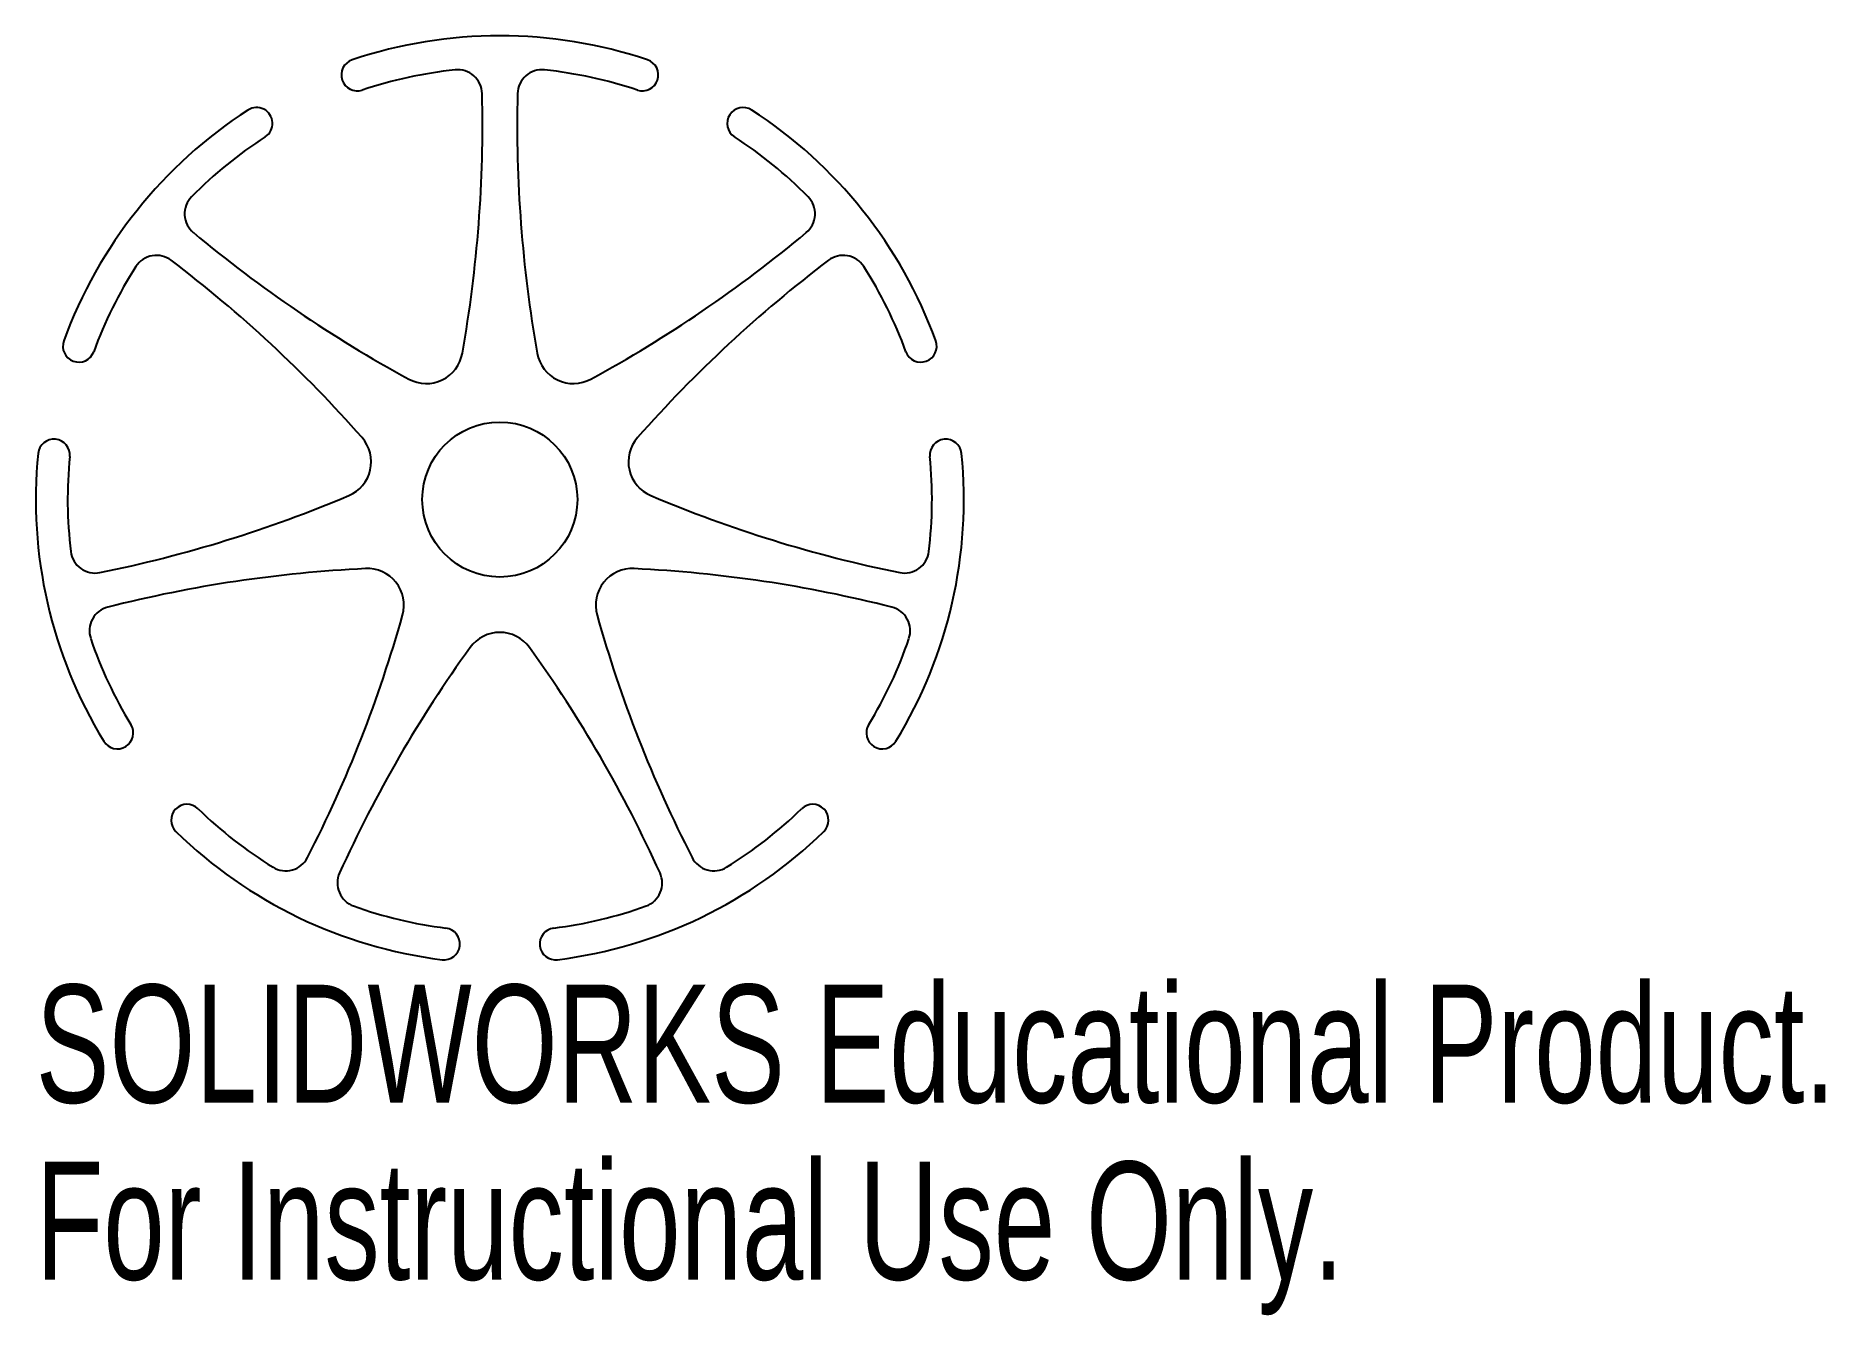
# Model space of a CAD drawing. Header units: millimetres. Extents: x -19 to 54.3, y -33.4 to 19.
import ezdxf

# ---------------------------------------------------------------- set-up
doc = ezdxf.new("R2010")
doc.units = ezdxf.units.MM
doc.styles.add('SLDTEXTSTYLE0', font='TXT', dxfattribs={"width": 0.7})

msp = doc.modelspace()

# ---------------------------------------------------------------- linework, layer by layer
at = {"color": 7, "linetype": 'Continuous', "lineweight": 25}
msp.add_circle((0, 0), 3.175, dxfattribs=at)
for centre, radius, start, end in [((0, 0), 19, 71.44412, 108.55588), ((-5.839, 17.394), 0.652, 108.55588, 288.55588), ((0, 0), 17.696, 95.93545, 108.55588), ((-1.726, 16.606), 1, 1.39675, 95.93545), ((1.726, 16.606), 1, 84.06455, 178.60325), ((0, 0), 17.696, 71.44412, 84.06455), ((5.839, 17.394), 0.652, 251.44412, 71.44412), ((-54.065, 15.33), 53.354, 349.91907, 1.39675), ((54.065, 15.33), 53.354, 178.60325, 190.08093), ((0, 0), 19, 122.87269, 159.98445), ((-9.959, 15.41), 0.652, 302.87269, 122.87269), ((9.959, 15.41), 0.652, 57.12731, 237.12731), ((0, 0), 19, 20.01555, 57.12731), ((0, 0), 17.696, 122.87269, 135.49312), ((0, 0), 17.696, 44.50688, 57.12731), ((-11.907, 11.703), 1, 135.49312, 230.03182), ((11.907, 11.703), 1, 309.96818, 44.50688), ((21.724, 51.828), 53.354, 230.03182, 241.5095), ((-21.724, 51.828), 53.354, 298.4905, 309.96818), ((0, 0), 17.696, 147.36402, 159.98445), ((-14.06, 9.004), 1, 52.82532, 147.36402), ((-45.694, -32.712), 53.354, 41.34764, 52.82532), ((45.694, -32.712), 53.354, 127.17468, 138.65236), ((14.06, 9.004), 1, 32.63598, 127.17468), ((0, 0), 17.696, 20.01555, 32.63598), ((-17.24, 6.28), 0.652, 159.98445, 339.98445), ((-3.011, 6.253), 1.5, 241.5095, 349.91907), ((3.011, 6.253), 1.5, 190.08093, 298.4905), ((17.24, 6.28), 0.652, 200.01555, 20.01555), ((-18.257, 1.822), 0.652, 354.30126, 174.30126), ((-6.767, 1.544), 1.5, 292.93808, 41.34764), ((6.767, 1.544), 1.5, 138.65236, 247.06192), ((18.257, 1.822), 0.652, 5.69874, 185.69874), ((0, 0), 19, 174.30126, 211.41303), ((0, 0), 17.696, 174.30126, 186.92169), ((0, 0), 19, 328.58697, 5.69874), ((0, 0), 17.696, 353.07831, 5.69874), ((-26.976, 49.298), 53.354, 281.46039, 292.93808), ((26.976, 49.298), 53.354, 247.06192, 258.53961), ((-16.574, -2.012), 1, 186.92169, 281.46039), ((16.574, -2.012), 1, 258.53961, 353.07831), ((-2.915, -56.121), 53.354, 92.77621, 104.25389), ((-5.426, -4.327), 1.5, 344.36665, 92.77621), ((5.426, -4.327), 1.5, 87.22379, 195.63335), ((2.915, -56.121), 53.354, 75.74611, 87.22379), ((-15.805, -5.378), 1, 104.25389, 198.7926), ((-55.362, 9.646), 53.354, 332.88897, 344.36665), ((55.362, 9.646), 53.354, 195.63335, 207.11103), ((15.805, -5.378), 1, 341.2074, 75.74611), ((0, 0), 17.696, 198.7926, 211.41303), ((0, -6.941), 1.5, 35.79522, 144.20478), ((0, 0), 17.696, 328.58697, 341.2074), ((42.06, -37.27), 53.354, 144.20478, 155.68246), ((-42.06, -37.27), 53.354, 24.31754, 35.79522), ((-15.659, -9.563), 0.652, 211.41303, 31.41303), ((15.659, -9.563), 0.652, 148.58697, 328.58697), ((-12.808, -13.138), 0.652, 45.72983, 225.72983), ((0, 0), 17.696, 225.72983, 238.35026), ((0, 0), 17.696, 301.64974, 314.27017), ((12.808, -13.138), 0.652, 314.27017, 134.27017), ((0, 0), 19, 225.72983, 262.8416), ((0, 0), 19, 277.1584, 314.27017), ((-8.761, -14.212), 1, 238.35026, 332.88897), ((-5.65, -15.711), 1, 155.68246, 250.22117), ((5.65, -15.711), 1, 289.77883, 24.31754), ((8.761, -14.212), 1, 207.11103, 301.64974), ((0, 0), 17.696, 250.22117, 262.8416), ((0, 0), 17.696, 277.1584, 289.77883), ((-2.286, -18.205), 0.652, 262.8416, 82.8416), ((2.286, -18.205), 0.652, 97.1584, 277.1584)]:
    msp.add_arc(centre, radius, start, end, dxfattribs=at)

# ---------------------------------------------------------------- texts
at = {"color": 7, "linetype": 'Continuous', "char_height": 4.83362, "attachment_point": 1, "style": 'SLDTEXTSTYLE0'}
for s, insert in [('SOLIDWORKS Educational Product.', (-19, -19.877)), ('For Instructional Use Only.', (-19, -27.127))]:
    msp.add_mtext(s, dxfattribs=dict(at, insert=insert))

doc.saveas('drawing.dxf')
